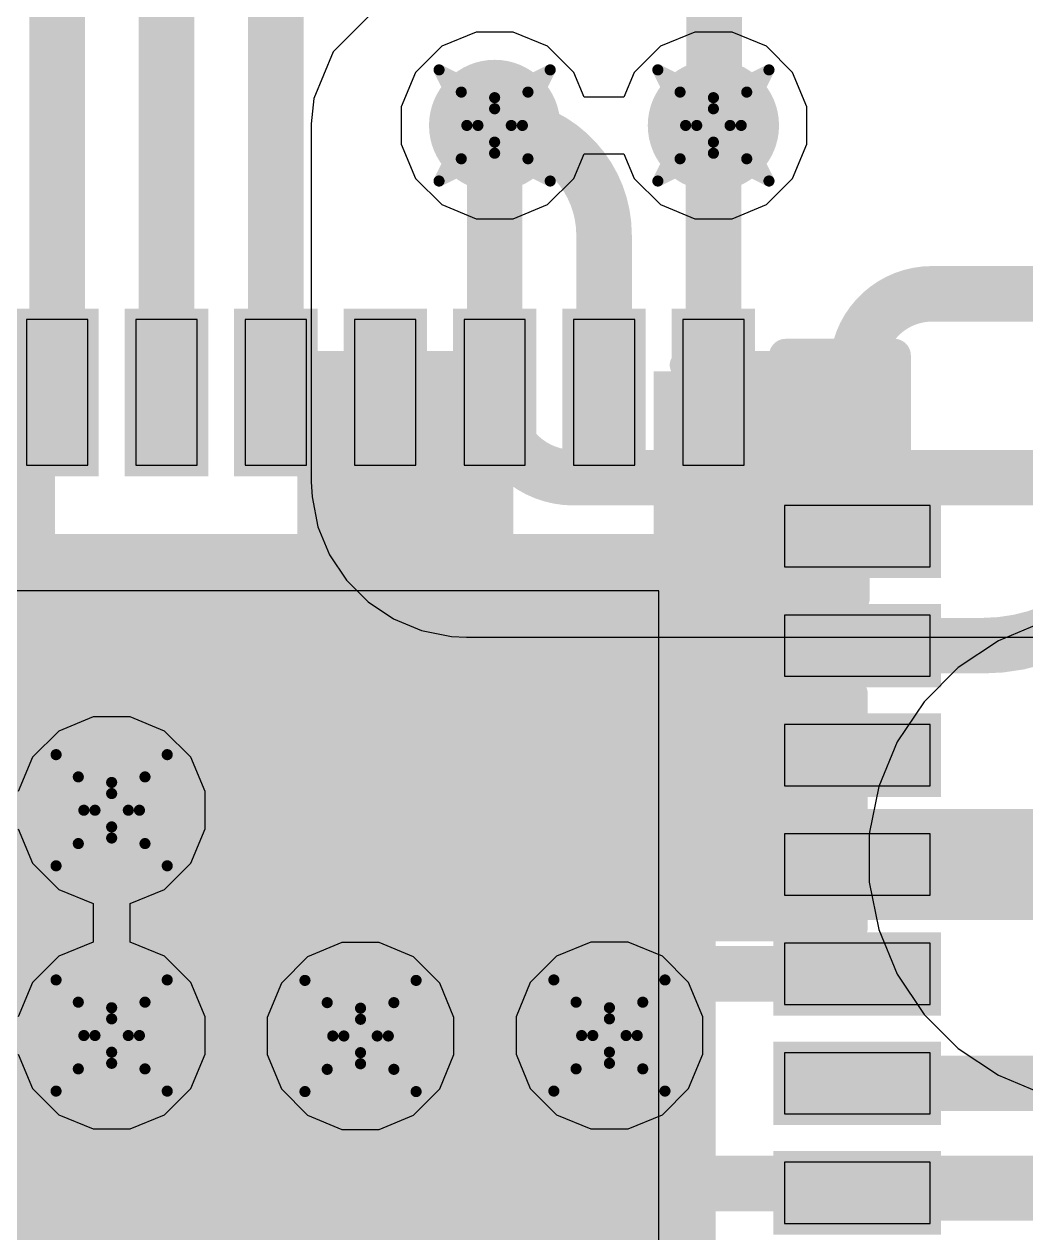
# Model space of a CAD drawing. Header units: inches. Extents: x -2 to 5376, y -4 to 5426.
# Drawn here: x 77.75 to 82.33, y 32.43 to 37.95 of the extents above; entities that cross this region are included whole.
import ezdxf

# ---------------------------------------------------------------- set-up
doc = ezdxf.new("R2010")
doc.units = ezdxf.units.IN
for name, color, linetype in [('Bottom Layer', 5, 'Continuous'), ('Bottom Overlay', 54, 'Continuous'), ('Bottom Paste', 16, 'Continuous'), ('Bottom Solder', 6, 'Continuous'), ('Drill Drawing', 1, 'Continuous'), ('Layer 1', 16, 'Continuous'), ('Layer 2', 76, 'Continuous'), ('Top Layer', 1, 'Continuous'), ('Top Overlay', 2, 'Continuous'), ('Top Paste', 8, 'Continuous'), ('Top Solder', 216, 'Continuous'), ('Via Holes', 16, 'Continuous')]:
    doc.layers.add(name, color=color, linetype=linetype)

# ---------------------------------------------------------------- blocks, each defined once
blk = doc.blocks.new('40_LFCSP_WQ__6_6__146')
at = {"layer": 'Top Layer'}
for points in [[(-0.6101, 3.24), (-0.6101, 2.575), (-0.8901, 2.575), (-0.8901, 3.24)], [(-0.1099, 3.24), (-0.1099, 2.575), (-0.3899, 2.575), (-0.3899, 3.24)], [(0.3899, 3.24), (0.3899, 2.575), (0.1099, 2.575), (0.1099, 3.24)], [(0.8901, 3.24), (0.8901, 2.575), (0.6101, 2.575), (0.6101, 3.24)], [(1.3899, 3.24), (1.3899, 2.575), (1.1099, 2.575), (1.1099, 3.24)], [(1.8901, 3.24), (1.8901, 2.575), (1.6101, 2.575), (1.6101, 3.24)], [(2.3899, 3.24), (2.3899, 2.575), (2.1099, 2.575), (2.1099, 3.24)], [(3.24, 2.3899), (3.24, 2.1099), (2.575, 2.1099), (2.575, 2.3899)], [(2.21, 2.21), (2.21, -2.21), (-2.21, -2.21), (-2.21, 2.21)], [(3.24, 1.8901), (3.24, 1.6101), (2.575, 1.6101), (2.575, 1.8901)], [(3.24, 1.3899), (3.24, 1.1099), (2.575, 1.1099), (2.575, 1.3899)], [(3.24, 0.8901), (3.24, 0.6101), (2.575, 0.6101), (2.575, 0.8901)], [(3.24, 0.3899), (3.24, 0.1099), (2.575, 0.1099), (2.575, 0.3899)], [(3.24, -0.1099), (3.24, -0.3899), (2.575, -0.3899), (2.575, -0.1099)], [(3.24, -0.6101), (3.24, -0.8901), (2.575, -0.8901), (2.575, -0.6101)]]:
    blk.add_hatch(color=1, dxfattribs=at).paths.add_polyline_path(points)
at = {"layer": 'Top Solder'}
for points in [[(-0.5593, 3.2908), (-0.5593, 2.5242), (-0.9409, 2.5242), (-0.9409, 3.2908)], [(-0.0591, 3.2908), (-0.0591, 2.5242), (-0.4407, 2.5242), (-0.4407, 3.2908)], [(0.4407, 3.2908), (0.4407, 2.5242), (0.0591, 2.5242), (0.0591, 3.2908)], [(0.9409, 3.2908), (0.9409, 2.5242), (0.5593, 2.5242), (0.5593, 3.2908)], [(1.4407, 3.2908), (1.4407, 2.5242), (1.0591, 2.5242), (1.0591, 3.2908)], [(1.9409, 3.2908), (1.9409, 2.5242), (1.5593, 2.5242), (1.5593, 3.2908)], [(2.4407, 3.2908), (2.4407, 2.5242), (2.0591, 2.5242), (2.0591, 3.2908)], [(3.2908, 2.4407), (3.2908, 2.0591), (2.5242, 2.0591), (2.5242, 2.4407)], [(2.2608, 2.2608), (2.2608, -2.2608), (-2.2608, -2.2608), (-2.2608, 2.2608)], [(3.2908, 1.9409), (3.2908, 1.5593), (2.5242, 1.5593), (2.5242, 1.9409)], [(3.2908, 1.4407), (3.2908, 1.0591), (2.5242, 1.0591), (2.5242, 1.4407)], [(3.2908, 0.9409), (3.2908, 0.5593), (2.5242, 0.5593), (2.5242, 0.9409)], [(3.2908, 0.4407), (3.2908, 0.0591), (2.5242, 0.0591), (2.5242, 0.4407)], [(3.2908, -0.0591), (3.2908, -0.4407), (2.5242, -0.4407), (2.5242, -0.0591)], [(3.2908, -0.5593), (3.2908, -0.9409), (2.5242, -0.9409), (2.5242, -0.5593)]]:
    blk.add_hatch(color=216, dxfattribs=at).paths.add_polyline_path(points)
at = {"layer": 'Top Overlay', "const_width": 0.1524}
for points in [[(2.5805, 3.0762), (3.0762, 3.0762)], [(3.0762, 2.5805), (3.0762, 3.0762)]]:
    blk.add_lwpolyline(points, dxfattribs=at)
at = {"layer": 'Top Overlay', "const_width": 0.0762}
for points in [[(2.5424, 3.0762, 1), (2.6186, 3.0762, 1)], [(3.0381, 3.0762, 1), (3.1143, 3.0762, 1)], [(3.0381, 3.0762, 1), (3.1143, 3.0762, 1)], [(3.0381, 2.5805, 1), (3.1143, 2.5805, 1)]]:
    blk.add_lwpolyline(points, format="xyb", close=True, dxfattribs=at)
at = {"layer": 'Top Paste'}
for p, q in [((-0.61, 3.24), (-0.89, 3.24)), ((-0.89, 3.24), (-0.89, 2.575)), ((-0.61, 2.575), (-0.61, 3.24)), ((-0.11, 3.24), (-0.39, 3.24)), ((-0.39, 3.24), (-0.39, 2.575)), ((-0.11, 2.575), (-0.11, 3.24)), ((0.39, 3.24), (0.11, 3.24)), ((0.11, 3.24), (0.11, 2.575)), ((0.39, 3.24), (0.39, 3.24)), ((0.39, 2.575), (0.39, 3.24)), ((0.89, 3.24), (0.61, 3.24)), ((0.61, 3.24), (0.61, 2.575)), ((0.89, 3.24), (0.89, 3.24)), ((0.89, 2.575), (0.89, 3.24)), ((1.39, 3.24), (1.11, 3.24)), ((1.11, 3.24), (1.11, 2.575)), ((1.39, 3.24), (1.39, 3.24)), ((1.39, 2.575), (1.39, 3.24)), ((1.89, 3.24), (1.61, 3.24)), ((1.61, 3.24), (1.61, 2.575)), ((1.89, 3.24), (1.89, 3.24)), ((1.89, 2.575), (1.89, 3.24)), ((2.39, 3.24), (2.11, 3.24)), ((2.11, 3.24), (2.11, 2.575)), ((2.39, 2.575), (2.39, 3.24)), ((-0.89, 2.575), (-0.89, 2.575)), ((-0.89, 2.575), (-0.61, 2.575)), ((-0.39, 2.575), (-0.39, 2.575)), ((-0.39, 2.575), (-0.11, 2.575)), ((0.11, 2.575), (0.39, 2.575)), ((0.61, 2.575), (0.89, 2.575)), ((1.11, 2.575), (1.39, 2.575)), ((1.61, 2.575), (1.89, 2.575)), ((2.11, 2.575), (2.11, 2.575)), ((2.11, 2.575), (2.39, 2.575)), ((3.24, 2.39), (2.575, 2.39)), ((2.575, 2.39), (2.575, 2.11)), ((3.24, 2.11), (3.24, 2.39)), ((2.575, 2.11), (2.575, 2.11)), ((2.575, 2.11), (3.24, 2.11)), ((2, 2), (-2, 2)), ((2, -2), (2, 2)), ((3.24, 1.89), (2.575, 1.89)), ((2.575, 1.89), (2.575, 1.61)), ((3.24, 1.61), (3.24, 1.89)), ((2.575, 1.61), (2.575, 1.61)), ((2.575, 1.61), (3.24, 1.61)), ((3.24, 1.39), (2.575, 1.39)), ((2.575, 1.39), (2.575, 1.11)), ((3.24, 1.11), (3.24, 1.39)), ((2.575, 1.11), (2.575, 1.11)), ((2.575, 1.11), (3.24, 1.11)), ((3.24, 0.89), (2.575, 0.89)), ((2.575, 0.89), (2.575, 0.61)), ((3.24, 0.61), (3.24, 0.89)), ((2.575, 0.61), (2.575, 0.61)), ((2.575, 0.61), (3.24, 0.61)), ((3.24, 0.39), (2.575, 0.39)), ((2.575, 0.39), (2.575, 0.11)), ((3.24, 0.11), (3.24, 0.39)), ((2.575, 0.11), (2.575, 0.11)), ((2.575, 0.11), (3.24, 0.11)), ((3.24, -0.11), (2.575, -0.11)), ((2.575, -0.11), (2.575, -0.39)), ((3.24, -0.39), (3.24, -0.11)), ((2.575, -0.39), (2.575, -0.39)), ((2.575, -0.39), (3.24, -0.39)), ((3.24, -0.61), (2.575, -0.61)), ((2.575, -0.61), (2.575, -0.89)), ((3.24, -0.89), (3.24, -0.61)), ((2.575, -0.89), (2.575, -0.89)), ((2.575, -0.89), (3.24, -0.89))]:
    blk.add_line(p, q, dxfattribs=at)
blk = doc.blocks.new('C___0603_B_322')
at = {"layer": 'Bottom Layer'}
for points in [[(-1.143, -0.4445), (-1.143, 0.4445), (-0.381, 0.4445), (-0.381, -0.4445)], [(0.381, -0.4445), (0.381, 0.4445), (1.143, 0.4445), (1.143, -0.4445)]]:
    blk.add_hatch(color=5, dxfattribs=at).paths.add_polyline_path(points)
at = {"layer": 'Bottom Paste'}
for points in [[(-1.143, -0.4445), (-1.143, 0.4445), (-0.381, 0.4445), (-0.381, -0.4445)], [(0.381, -0.4445), (0.381, 0.4445), (1.143, 0.4445), (1.143, -0.4445)]]:
    blk.add_hatch(color=16, dxfattribs=at).paths.add_polyline_path(points)
at = {"layer": 'Bottom Solder'}
for points in [[(-1.203, -0.5045), (-1.203, 0.5045), (-0.321, 0.5045), (-0.321, -0.5045)], [(0.321, -0.5045), (0.321, 0.5045), (1.203, 0.5045), (1.203, -0.5045)]]:
    blk.add_hatch(color=6, dxfattribs=at).paths.add_polyline_path(points)
at = {"layer": 'Bottom Overlay', "const_width": 0.127}
for points in [[(-1.2446, 0.5334), (-0.4572, 0.5334)], [(-1.2446, -0.5334), (-1.2446, 0.5334)], [(0.4572, 0.5334), (1.2446, 0.5334)], [(1.2446, -0.5334), (1.2446, 0.5334)], [(-1.2446, -0.5334), (-0.4572, -0.5334)], [(0.4572, -0.5334), (1.2446, -0.5334)]]:
    blk.add_lwpolyline(points, dxfattribs=at)
at = {"layer": 'Bottom Overlay', "const_width": 0.0635}
for points in [[(-1.2764, 0.5334, 1), (-1.2128, 0.5334, 1)], [(-1.2764, 0.5334, 1), (-1.2128, 0.5334, 1)], [(-0.4889, 0.5334, 1), (-0.4254, 0.5334, 1)], [(0.4255, 0.5334, 1), (0.489, 0.5334, 1)], [(1.2128, 0.5334, 1), (1.2764, 0.5334, 1)], [(1.2128, 0.5334, 1), (1.2764, 0.5334, 1)], [(-1.2764, -0.5334, 1), (-1.2128, -0.5334, 1)], [(-1.2764, -0.5334, 1), (-1.2128, -0.5334, 1)], [(-0.4889, -0.5334, 1), (-0.4254, -0.5334, 1)], [(0.4255, -0.5334, 1), (0.489, -0.5334, 1)], [(1.2128, -0.5334, 1), (1.2764, -0.5334, 1)], [(1.2128, -0.5334, 1), (1.2764, -0.5334, 1)]]:
    blk.add_lwpolyline(points, format="xyb", close=True, dxfattribs=at)
blk = doc.blocks.new('C___0603_B_323')
at = {"layer": 'Bottom Layer'}
for points in [[(-1.143, -0.4445), (-1.143, 0.4445), (-0.381, 0.4445), (-0.381, -0.4445)], [(0.381, -0.4445), (0.381, 0.4445), (1.143, 0.4445), (1.143, -0.4445)]]:
    blk.add_hatch(color=5, dxfattribs=at).paths.add_polyline_path(points)
at = {"layer": 'Bottom Paste'}
for points in [[(-1.143, -0.4445), (-1.143, 0.4445), (-0.381, 0.4445), (-0.381, -0.4445)], [(0.381, -0.4445), (0.381, 0.4445), (1.143, 0.4445), (1.143, -0.4445)]]:
    blk.add_hatch(color=16, dxfattribs=at).paths.add_polyline_path(points)
at = {"layer": 'Bottom Solder'}
for points in [[(-1.203, -0.5045), (-1.203, 0.5045), (-0.321, 0.5045), (-0.321, -0.5045)], [(0.321, -0.5045), (0.321, 0.5045), (1.203, 0.5045), (1.203, -0.5045)]]:
    blk.add_hatch(color=6, dxfattribs=at).paths.add_polyline_path(points)
at = {"layer": 'Bottom Overlay', "const_width": 0.127}
for points in [[(-1.2446, 0.5334), (-0.4572, 0.5334)], [(-1.2446, -0.5334), (-1.2446, 0.5334)], [(0.4572, 0.5334), (1.2446, 0.5334)], [(1.2446, -0.5334), (1.2446, 0.5334)], [(-1.2446, -0.5334), (-0.4572, -0.5334)], [(0.4572, -0.5334), (1.2446, -0.5334)]]:
    blk.add_lwpolyline(points, dxfattribs=at)
at = {"layer": 'Bottom Overlay', "const_width": 0.0635}
for points in [[(-1.2764, 0.5334, 1), (-1.2128, 0.5334, 1)], [(-1.2764, 0.5334, 1), (-1.2128, 0.5334, 1)], [(-0.4889, 0.5334, 1), (-0.4254, 0.5334, 1)], [(0.4255, 0.5334, 1), (0.489, 0.5334, 1)], [(1.2128, 0.5334, 1), (1.2764, 0.5334, 1)], [(1.2128, 0.5334, 1), (1.2764, 0.5334, 1)], [(-1.2764, -0.5334, 1), (-1.2128, -0.5334, 1)], [(-1.2764, -0.5334, 1), (-1.2128, -0.5334, 1)], [(-0.4889, -0.5334, 1), (-0.4254, -0.5334, 1)], [(0.4254, -0.5334, 1), (0.4889, -0.5334, 1)], [(1.2128, -0.5334, 1), (1.2764, -0.5334, 1)], [(1.2128, -0.5334, 1), (1.2764, -0.5334, 1)]]:
    blk.add_lwpolyline(points, format="xyb", close=True, dxfattribs=at)
blk = doc.blocks.new('C___0603_B_328')
at = {"layer": 'Bottom Layer'}
for points in [[(-1.143, -0.4445), (-1.143, 0.4445), (-0.381, 0.4445), (-0.381, -0.4445)], [(0.381, -0.4445), (0.381, 0.4445), (1.143, 0.4445), (1.143, -0.4445)]]:
    blk.add_hatch(color=5, dxfattribs=at).paths.add_polyline_path(points)
at = {"layer": 'Bottom Paste'}
for points in [[(-1.143, -0.4445), (-1.143, 0.4445), (-0.381, 0.4445), (-0.381, -0.4445)], [(0.381, -0.4445), (0.381, 0.4445), (1.143, 0.4445), (1.143, -0.4445)]]:
    blk.add_hatch(color=16, dxfattribs=at).paths.add_polyline_path(points)
at = {"layer": 'Bottom Solder'}
for points in [[(-1.203, -0.5045), (-1.203, 0.5045), (-0.321, 0.5045), (-0.321, -0.5045)], [(0.321, -0.5045), (0.321, 0.5045), (1.203, 0.5045), (1.203, -0.5045)]]:
    blk.add_hatch(color=6, dxfattribs=at).paths.add_polyline_path(points)
at = {"layer": 'Bottom Overlay', "const_width": 0.127}
for points in [[(-0.4572, 0.5334), (-1.2446, 0.5334)], [(-1.2446, 0.5334), (-1.2446, -0.5334)], [(1.2446, 0.5334), (0.4572, 0.5334)], [(1.2446, 0.5334), (1.2446, -0.5334)], [(-0.4572, -0.5334), (-1.2446, -0.5334)], [(1.2446, -0.5334), (0.4572, -0.5334)]]:
    blk.add_lwpolyline(points, dxfattribs=at)
at = {"layer": 'Bottom Overlay', "const_width": 0.0635}
for points in [[(-1.2764, 0.5334, 1), (-1.2128, 0.5334, 1)], [(-1.2764, 0.5334, 1), (-1.2128, 0.5334, 1)], [(-0.4889, 0.5334, 1), (-0.4254, 0.5334, 1)], [(0.4254, 0.5334, 1), (0.4889, 0.5334, 1)], [(1.2128, 0.5334, 1), (1.2764, 0.5334, 1)], [(1.2128, 0.5334, 1), (1.2764, 0.5334, 1)], [(-1.2764, -0.5334, 1), (-1.2128, -0.5334, 1)], [(-1.2764, -0.5334, 1), (-1.2128, -0.5334, 1)], [(-0.4889, -0.5334, 1), (-0.4254, -0.5334, 1)], [(0.4254, -0.5334, 1), (0.4889, -0.5334, 1)], [(1.2128, -0.5334, 1), (1.2764, -0.5334, 1)], [(1.2128, -0.5334, 1), (1.2764, -0.5334, 1)]]:
    blk.add_lwpolyline(points, format="xyb", close=True, dxfattribs=at)
blk = doc.blocks.new('C___0603_B_329')
at = {"layer": 'Bottom Layer'}
for points in [[(-1.143, -0.4445), (-1.143, 0.4445), (-0.381, 0.4445), (-0.381, -0.4445)], [(0.381, -0.4445), (0.381, 0.4445), (1.143, 0.4445), (1.143, -0.4445)]]:
    blk.add_hatch(color=5, dxfattribs=at).paths.add_polyline_path(points)
at = {"layer": 'Bottom Paste'}
for points in [[(-1.143, -0.4445), (-1.143, 0.4445), (-0.381, 0.4445), (-0.381, -0.4445)], [(0.381, -0.4445), (0.381, 0.4445), (1.143, 0.4445), (1.143, -0.4445)]]:
    blk.add_hatch(color=16, dxfattribs=at).paths.add_polyline_path(points)
at = {"layer": 'Bottom Solder'}
for points in [[(-1.203, -0.5045), (-1.203, 0.5045), (-0.321, 0.5045), (-0.321, -0.5045)], [(0.321, -0.5045), (0.321, 0.5045), (1.203, 0.5045), (1.203, -0.5045)]]:
    blk.add_hatch(color=6, dxfattribs=at).paths.add_polyline_path(points)
at = {"layer": 'Bottom Overlay', "const_width": 0.127}
for points in [[(-0.4572, 0.5334), (-1.2446, 0.5334)], [(-1.2446, 0.5334), (-1.2446, -0.5334)], [(1.2446, 0.5334), (0.4572, 0.5334)], [(1.2446, 0.5334), (1.2446, -0.5334)], [(-0.4572, -0.5334), (-1.2446, -0.5334)], [(1.2446, -0.5334), (0.4572, -0.5334)]]:
    blk.add_lwpolyline(points, dxfattribs=at)
at = {"layer": 'Bottom Overlay', "const_width": 0.0635}
for points in [[(-1.2764, 0.5334, 1), (-1.2128, 0.5334, 1)], [(-1.2764, 0.5334, 1), (-1.2128, 0.5334, 1)], [(-0.4889, 0.5334, 1), (-0.4254, 0.5334, 1)], [(0.4254, 0.5334, 1), (0.4889, 0.5334, 1)], [(1.2128, 0.5334, 1), (1.2764, 0.5334, 1)], [(1.2128, 0.5334, 1), (1.2764, 0.5334, 1)], [(-1.2764, -0.5334, 1), (-1.2128, -0.5334, 1)], [(-1.2764, -0.5334, 1), (-1.2128, -0.5334, 1)], [(-0.4889, -0.5334, 1), (-0.4254, -0.5334, 1)], [(0.4254, -0.5334, 1), (0.4889, -0.5334, 1)], [(1.2128, -0.5334, 1), (1.2764, -0.5334, 1)], [(1.2128, -0.5334, 1), (1.2764, -0.5334, 1)]]:
    blk.add_lwpolyline(points, format="xyb", close=True, dxfattribs=at)

msp = doc.modelspace()

# ---------------------------------------------------------------- hatches: boundary and pattern name
at = {"layer": 'Bottom Layer'}
h = msp.add_hatch(color=5, dxfattribs=at)
edge = h.paths.add_edge_path()
edge.add_arc((79.9009, 37.4905), 0.3, 0, 360)
h = msp.add_hatch(color=5, dxfattribs=at)
edge = h.paths.add_edge_path()
edge.add_arc((80.9009, 37.4905), 0.3, 0, 360)
h = msp.add_hatch(color=5, dxfattribs=at)
edge = h.paths.add_edge_path()
edge.add_arc((78.1504, 34.3611), 0.3, 0, 360)
h = msp.add_hatch(color=5, dxfattribs=at)
edge = h.paths.add_edge_path()
edge.add_arc((78.1504, 33.3315), 0.3, 0, 360)
h = msp.add_hatch(color=5, dxfattribs=at)
edge = h.paths.add_edge_path()
edge.add_arc((79.288, 33.3294), 0.3, 0, 360)
h = msp.add_hatch(color=5, dxfattribs=at)
edge = h.paths.add_edge_path()
edge.add_arc((80.4256, 33.3315), 0.3, 0, 360)
at = {"layer": 'Layer 1'}
h = msp.add_hatch(color=16, dxfattribs=at)
edge = h.paths.add_edge_path()
edge.add_arc((79.9009, 37.4905), 0.3, 0, 360)
h = msp.add_hatch(color=16, dxfattribs=at)
edge = h.paths.add_edge_path()
edge.add_arc((80.9009, 37.4905), 0.3, 0, 360)
h = msp.add_hatch(color=16, dxfattribs=at)
edge = h.paths.add_edge_path()
edge.add_arc((78.1504, 34.3611), 0.3, 0, 360)
h = msp.add_hatch(color=16, dxfattribs=at)
edge = h.paths.add_edge_path()
edge.add_arc((78.1504, 33.3315), 0.3, 0, 360)
h = msp.add_hatch(color=16, dxfattribs=at)
edge = h.paths.add_edge_path()
edge.add_arc((79.288, 33.3294), 0.3, 0, 360)
h = msp.add_hatch(color=16, dxfattribs=at)
edge = h.paths.add_edge_path()
edge.add_arc((80.4256, 33.3315), 0.3, 0, 360)
at = {"layer": 'Layer 2'}
h = msp.add_hatch(color=76, dxfattribs=at)
edge = h.paths.add_edge_path()
edge.add_arc((79.9009, 37.4905), 0.3, 0, 360)
h = msp.add_hatch(color=76, dxfattribs=at)
edge = h.paths.add_edge_path()
edge.add_arc((80.9009, 37.4905), 0.3, 0, 360)
h = msp.add_hatch(color=76, dxfattribs=at)
edge = h.paths.add_edge_path()
edge.add_arc((78.1504, 34.3611), 0.3, 0, 360)
h = msp.add_hatch(color=76, dxfattribs=at)
edge = h.paths.add_edge_path()
edge.add_arc((78.1504, 33.3315), 0.3, 0, 360)
h = msp.add_hatch(color=76, dxfattribs=at)
edge = h.paths.add_edge_path()
edge.add_arc((79.288, 33.3294), 0.3, 0, 360)
h = msp.add_hatch(color=76, dxfattribs=at)
edge = h.paths.add_edge_path()
edge.add_arc((80.4256, 33.3315), 0.3, 0, 360)
at = {"layer": 'Top Layer'}
h = msp.add_hatch(color=1, dxfattribs=at)
edge = h.paths.add_edge_path()
edge.add_arc((79.9009, 37.4905), 0.3, 0, 360)
h = msp.add_hatch(color=1, dxfattribs=at)
edge = h.paths.add_edge_path()
edge.add_arc((80.9009, 37.4905), 0.3, 0, 360)
h = msp.add_hatch(color=1, dxfattribs=at)
edge = h.paths.add_edge_path()
edge.add_arc((78.1504, 34.3611), 0.3, 0, 360)
h = msp.add_hatch(color=1, dxfattribs=at)
edge = h.paths.add_edge_path()
edge.add_arc((78.1504, 33.3315), 0.3, 0, 360)
h = msp.add_hatch(color=1, dxfattribs=at)
edge = h.paths.add_edge_path()
edge.add_arc((79.288, 33.3294), 0.3, 0, 360)
h = msp.add_hatch(color=1, dxfattribs=at)
edge = h.paths.add_edge_path()
edge.add_arc((80.4256, 33.3315), 0.3, 0, 360)
at = {"layer": 'Via Holes'}
h = msp.add_hatch(color=7, dxfattribs=at)
edge = h.paths.add_edge_path()
edge.add_arc((79.9009, 37.4905), 0.15, 0, 360)
h = msp.add_hatch(color=7, dxfattribs=at)
edge = h.paths.add_edge_path()
edge.add_arc((80.9009, 37.4905), 0.15, 0, 360)
h = msp.add_hatch(color=7, dxfattribs=at)
edge = h.paths.add_edge_path()
edge.add_arc((78.1504, 34.3611), 0.15, 0, 360)
h = msp.add_hatch(color=7, dxfattribs=at)
edge = h.paths.add_edge_path()
edge.add_arc((78.1504, 33.3315), 0.15, 0, 360)
h = msp.add_hatch(color=7, dxfattribs=at)
edge = h.paths.add_edge_path()
edge.add_arc((79.288, 33.3294), 0.15, 0, 360)
h = msp.add_hatch(color=7, dxfattribs=at)
edge = h.paths.add_edge_path()
edge.add_arc((80.4256, 33.3315), 0.15, 0, 360)

# ---------------------------------------------------------------- linework, layer by layer
at = {"layer": 'Bottom Layer'}
for points, const_width in [([(79.5366, 34.3611), (79.5366, 35.8623)], 0.762), ([(79.5366, 35.8623), (79.5454, 35.8623)], 0.762), ([(81.0694, 34.3676), (81.0694, 35.8623)], 0.508), ([(77.3461, 34.359), (78.439, 34.359)], 0.762), ([(78.439, 34.3611), (79.5366, 34.3611)], 0.762), ([(78.439, 34.359), (78.439, 34.3611)], 0.762), ([(79.5366, 34.3589), (79.5366, 34.3611)], 0.762), ([(81.0606, 34.3589), (81.0694, 34.3676)], 0.508), ([(81.3064, 34.113), (82.7342, 34.113)], 0.508), ([(74.3319, 32.6554), (98.52, 32.6554)], 0.254)]:
    msp.add_lwpolyline(points, dxfattribs=dict(at, const_width=const_width))
for points, const_width in [([(79.3461, 35.8623, 1), (79.7271, 35.8623, 1)], 0.381), ([(79.3461, 35.8623, 1), (79.7271, 35.8623, 1)], 0.381), ([(79.3549, 35.8623, 1), (79.7359, 35.8623, 1)], 0.381), ([(80.9424, 35.8623, 1), (81.1964, 35.8623, 1)], 0.254), ([(78.2485, 34.3611, 1), (78.6295, 34.3611, 1)], 0.381), ([(78.2485, 34.3611, 1), (78.6295, 34.3611, 1)], 0.381), ([(78.2485, 34.359, 1), (78.6295, 34.359, 1)], 0.381), ([(78.2485, 34.359, 1), (78.6295, 34.359, 1)], 0.381), ([(79.3461, 34.3611, 1), (79.7271, 34.3611, 1)], 0.381), ([(79.3461, 34.3611, 1), (79.7271, 34.3611, 1)], 0.381), ([(79.3461, 34.3611, 1), (79.7271, 34.3611, 1)], 0.381), ([(79.3461, 34.3589, 1), (79.7271, 34.3589, 1)], 0.381), ([(80.9336, 34.3589, 1), (81.1876, 34.3589, 1)], 0.254), ([(80.9336, 34.3589, 1), (81.1876, 34.3589, 1)], 0.254), ([(80.9424, 34.3676, 1), (81.1964, 34.3676, 1)], 0.254), ([(80.9424, 34.3676, 1), (81.1964, 34.3676, 1)], 0.254), ([(81.1794, 34.113, 1), (81.4334, 34.113, 1)], 0.254), ([(81.1794, 34.113, 1), (81.4334, 34.113, 1)], 0.254)]:
    msp.add_lwpolyline(points, format="xyb", close=True, dxfattribs=dict(at, const_width=const_width))
at = {"layer": 'Bottom Layer', "const_width": 0.508}
msp.add_lwpolyline([(81.3064, 34.113, -0.414214), (81.0606, 34.3589)], format="xyb", dxfattribs=at)
at = {"layer": 'Drill Drawing', "const_width": 0.0508}
for points in [[(79.6469, 37.7445), (79.9009, 37.6175)], [(79.6469, 37.7445), (79.7739, 37.4905)], [(79.9009, 37.6175), (80.1549, 37.7445)], [(80.0279, 37.4905), (80.1549, 37.7445)], [(80.6469, 37.7445), (80.9009, 37.6175)], [(80.6469, 37.7445), (80.7739, 37.4905)], [(80.9009, 37.6175), (81.1549, 37.7445)], [(81.0279, 37.4905), (81.1549, 37.7445)], [(79.7485, 37.6429), (79.9009, 37.5667)], [(79.7485, 37.6429), (79.8247, 37.4905)], [(79.9009, 37.5667), (80.0533, 37.6429)], [(79.9771, 37.4905), (80.0533, 37.6429)], [(80.7485, 37.6429), (80.9009, 37.5667)], [(80.7485, 37.6429), (80.8247, 37.4905)], [(80.9009, 37.5667), (81.0533, 37.6429)], [(80.9771, 37.4905), (81.0533, 37.6429)], [(79.6469, 37.2365), (79.7739, 37.4905)], [(79.7485, 37.3381), (79.8247, 37.4905)], [(79.9771, 37.4905), (80.0533, 37.3381)], [(80.0279, 37.4905), (80.1549, 37.2365)], [(80.6469, 37.2365), (80.7739, 37.4905)], [(80.7485, 37.3381), (80.8247, 37.4905)], [(80.9771, 37.4905), (81.0533, 37.3381)], [(81.0279, 37.4905), (81.1549, 37.2365)], [(79.7485, 37.3381), (79.9009, 37.4143)], [(79.9009, 37.4143), (80.0533, 37.3381)], [(80.7485, 37.3381), (80.9009, 37.4143)], [(80.9009, 37.4143), (81.0533, 37.3381)], [(79.6469, 37.2365), (79.9009, 37.3635)], [(79.9009, 37.3635), (80.1549, 37.2365)], [(80.6469, 37.2365), (80.9009, 37.3635)], [(80.9009, 37.3635), (81.1549, 37.2365)], [(77.8964, 34.6151), (78.1504, 34.4881)], [(77.8964, 34.6151), (78.0234, 34.3611)], [(78.1504, 34.4881), (78.4044, 34.6151)], [(78.2774, 34.3611), (78.4044, 34.6151)], [(77.998, 34.5135), (78.1504, 34.4373)], [(77.998, 34.5135), (78.0742, 34.3611)], [(78.1504, 34.4373), (78.3028, 34.5135)], [(78.2266, 34.3611), (78.3028, 34.5135)], [(77.8964, 34.1071), (78.0234, 34.3611)], [(77.998, 34.2087), (78.0742, 34.3611)], [(78.2266, 34.3611), (78.3028, 34.2087)], [(78.2774, 34.3611), (78.4044, 34.1071)], [(77.998, 34.2087), (78.1504, 34.2849)], [(78.1504, 34.2849), (78.3028, 34.2087)], [(77.8964, 34.1071), (78.1504, 34.2341)], [(78.1504, 34.2341), (78.4044, 34.1071)], [(77.8964, 33.5855), (78.1504, 33.4585)], [(77.8964, 33.5855), (78.0234, 33.3315)], [(78.1504, 33.4585), (78.4044, 33.5855)], [(78.2774, 33.3315), (78.4044, 33.5855)], [(79.034, 33.5834), (79.288, 33.4564)], [(79.034, 33.5834), (79.161, 33.3294)], [(79.288, 33.4564), (79.542, 33.5834)], [(79.415, 33.3294), (79.542, 33.5834)], [(80.1716, 33.5855), (80.4256, 33.4585)], [(80.1716, 33.5855), (80.2986, 33.3315)], [(80.4256, 33.4585), (80.6796, 33.5855)], [(80.5526, 33.3315), (80.6796, 33.5855)], [(77.998, 33.4839), (78.1504, 33.4077)], [(77.998, 33.4839), (78.0742, 33.3315)], [(78.1504, 33.4077), (78.3028, 33.4839)], [(78.2266, 33.3315), (78.3028, 33.4839)], [(79.1356, 33.4818), (79.288, 33.4056)], [(79.1356, 33.4818), (79.2118, 33.3294)], [(79.288, 33.4056), (79.4404, 33.4818)], [(79.3642, 33.3294), (79.4404, 33.4818)], [(80.2732, 33.4839), (80.4256, 33.4077)], [(80.2732, 33.4839), (80.3494, 33.3315)], [(80.4256, 33.4077), (80.578, 33.4839)], [(80.5018, 33.3315), (80.578, 33.4839)], [(77.8964, 33.0775), (78.0234, 33.3315)], [(77.998, 33.1791), (78.0742, 33.3315)], [(78.2266, 33.3315), (78.3028, 33.1791)], [(78.2774, 33.3315), (78.4044, 33.0775)], [(79.034, 33.0754), (79.161, 33.3294)], [(79.1356, 33.177), (79.2118, 33.3294)], [(79.3642, 33.3294), (79.4404, 33.177)], [(79.415, 33.3294), (79.542, 33.0754)], [(80.1716, 33.0775), (80.2986, 33.3315)], [(80.2732, 33.1791), (80.3494, 33.3315)], [(80.5018, 33.3315), (80.578, 33.1791)], [(80.5526, 33.3315), (80.6796, 33.0775)], [(77.998, 33.1791), (78.1504, 33.2553)], [(78.1504, 33.2553), (78.3028, 33.1791)], [(79.1356, 33.177), (79.288, 33.2532)], [(79.288, 33.2532), (79.4404, 33.177)], [(80.2732, 33.1791), (80.4256, 33.2553)], [(80.4256, 33.2553), (80.578, 33.1791)], [(77.8964, 33.0775), (78.1504, 33.2045)], [(78.1504, 33.2045), (78.4044, 33.0775)], [(79.034, 33.0754), (79.288, 33.2024)], [(79.288, 33.2024), (79.542, 33.0754)], [(80.1716, 33.0775), (80.4256, 33.2045)], [(80.4256, 33.2045), (80.6796, 33.0775)]]:
    msp.add_lwpolyline(points, dxfattribs=at)
at = {"layer": 'Drill Drawing', "const_width": 0.0254}
for points in [[(79.6342, 37.7445, 1), (79.6596, 37.7445, 1)], [(79.6342, 37.7445, 1), (79.6596, 37.7445, 1)], [(80.1422, 37.7445, 1), (80.1676, 37.7445, 1)], [(80.1422, 37.7445, 1), (80.1676, 37.7445, 1)], [(80.6342, 37.7445, 1), (80.6596, 37.7445, 1)], [(80.6342, 37.7445, 1), (80.6596, 37.7445, 1)], [(81.1422, 37.7445, 1), (81.1676, 37.7445, 1)], [(81.1422, 37.7445, 1), (81.1676, 37.7445, 1)], [(79.7358, 37.6429, 1), (79.7612, 37.6429, 1)], [(79.7358, 37.6429, 1), (79.7612, 37.6429, 1)], [(79.8882, 37.6175, 1), (79.9136, 37.6175, 1)], [(79.8882, 37.6175, 1), (79.9136, 37.6175, 1)], [(80.0406, 37.6429, 1), (80.066, 37.6429, 1)], [(80.0406, 37.6429, 1), (80.066, 37.6429, 1)], [(80.7358, 37.6429, 1), (80.7612, 37.6429, 1)], [(80.7358, 37.6429, 1), (80.7612, 37.6429, 1)], [(80.8882, 37.6175, 1), (80.9136, 37.6175, 1)], [(80.8882, 37.6175, 1), (80.9136, 37.6175, 1)], [(81.0406, 37.6429, 1), (81.066, 37.6429, 1)], [(81.0406, 37.6429, 1), (81.066, 37.6429, 1)], [(79.8882, 37.5667, 1), (79.9136, 37.5667, 1)], [(79.8882, 37.5667, 1), (79.9136, 37.5667, 1)], [(80.8882, 37.5667, 1), (80.9136, 37.5667, 1)], [(80.8882, 37.5667, 1), (80.9136, 37.5667, 1)], [(79.7612, 37.4905, 1), (79.7866, 37.4905, 1)], [(79.7612, 37.4905, 1), (79.7866, 37.4905, 1)], [(79.812, 37.4905, 1), (79.8374, 37.4905, 1)], [(79.812, 37.4905, 1), (79.8374, 37.4905, 1)], [(79.9644, 37.4905, 1), (79.9898, 37.4905, 1)], [(79.9644, 37.4905, 1), (79.9898, 37.4905, 1)], [(80.0152, 37.4905, 1), (80.0406, 37.4905, 1)], [(80.0152, 37.4905, 1), (80.0406, 37.4905, 1)], [(80.7612, 37.4905, 1), (80.7866, 37.4905, 1)], [(80.7612, 37.4905, 1), (80.7866, 37.4905, 1)], [(80.812, 37.4905, 1), (80.8374, 37.4905, 1)], [(80.812, 37.4905, 1), (80.8374, 37.4905, 1)], [(80.9644, 37.4905, 1), (80.9898, 37.4905, 1)], [(80.9644, 37.4905, 1), (80.9898, 37.4905, 1)], [(81.0152, 37.4905, 1), (81.0406, 37.4905, 1)], [(81.0152, 37.4905, 1), (81.0406, 37.4905, 1)], [(79.8882, 37.4143, 1), (79.9136, 37.4143, 1)], [(79.8882, 37.4143, 1), (79.9136, 37.4143, 1)], [(80.8882, 37.4143, 1), (80.9136, 37.4143, 1)], [(80.8882, 37.4143, 1), (80.9136, 37.4143, 1)], [(79.7358, 37.3381, 1), (79.7612, 37.3381, 1)], [(79.7358, 37.3381, 1), (79.7612, 37.3381, 1)], [(79.8882, 37.3635, 1), (79.9136, 37.3635, 1)], [(79.8882, 37.3635, 1), (79.9136, 37.3635, 1)], [(80.0406, 37.3381, 1), (80.066, 37.3381, 1)], [(80.0406, 37.3381, 1), (80.066, 37.3381, 1)], [(80.7358, 37.3381, 1), (80.7612, 37.3381, 1)], [(80.7358, 37.3381, 1), (80.7612, 37.3381, 1)], [(80.8882, 37.3635, 1), (80.9136, 37.3635, 1)], [(80.8882, 37.3635, 1), (80.9136, 37.3635, 1)], [(81.0406, 37.3381, 1), (81.066, 37.3381, 1)], [(81.0406, 37.3381, 1), (81.066, 37.3381, 1)], [(79.6342, 37.2365, 1), (79.6596, 37.2365, 1)], [(79.6342, 37.2365, 1), (79.6596, 37.2365, 1)], [(80.1422, 37.2365, 1), (80.1676, 37.2365, 1)], [(80.1422, 37.2365, 1), (80.1676, 37.2365, 1)], [(80.6342, 37.2365, 1), (80.6596, 37.2365, 1)], [(80.6342, 37.2365, 1), (80.6596, 37.2365, 1)], [(81.1422, 37.2365, 1), (81.1676, 37.2365, 1)], [(81.1422, 37.2365, 1), (81.1676, 37.2365, 1)], [(77.8837, 34.6151, 1), (77.9091, 34.6151, 1)], [(77.8837, 34.6151, 1), (77.9091, 34.6151, 1)], [(78.3917, 34.6151, 1), (78.4171, 34.6151, 1)], [(78.3917, 34.6151, 1), (78.4171, 34.6151, 1)], [(77.9853, 34.5135, 1), (78.0107, 34.5135, 1)], [(77.9853, 34.5135, 1), (78.0107, 34.5135, 1)], [(78.2901, 34.5135, 1), (78.3155, 34.5135, 1)], [(78.2901, 34.5135, 1), (78.3155, 34.5135, 1)], [(78.1377, 34.4881, 1), (78.1631, 34.4881, 1)], [(78.1377, 34.4881, 1), (78.1631, 34.4881, 1)], [(78.1377, 34.4373, 1), (78.1631, 34.4373, 1)], [(78.1377, 34.4373, 1), (78.1631, 34.4373, 1)], [(78.0107, 34.3611, 1), (78.0361, 34.3611, 1)], [(78.0107, 34.3611, 1), (78.0361, 34.3611, 1)], [(78.0615, 34.3611, 1), (78.0869, 34.3611, 1)], [(78.0615, 34.3611, 1), (78.0869, 34.3611, 1)], [(78.2139, 34.3611, 1), (78.2393, 34.3611, 1)], [(78.2139, 34.3611, 1), (78.2393, 34.3611, 1)], [(78.2647, 34.3611, 1), (78.2901, 34.3611, 1)], [(78.2647, 34.3611, 1), (78.2901, 34.3611, 1)], [(78.1377, 34.2849, 1), (78.1631, 34.2849, 1)], [(78.1377, 34.2849, 1), (78.1631, 34.2849, 1)], [(78.1377, 34.2341, 1), (78.1631, 34.2341, 1)], [(78.1377, 34.2341, 1), (78.1631, 34.2341, 1)], [(77.9853, 34.2087, 1), (78.0107, 34.2087, 1)], [(77.9853, 34.2087, 1), (78.0107, 34.2087, 1)], [(78.2901, 34.2087, 1), (78.3155, 34.2087, 1)], [(78.2901, 34.2087, 1), (78.3155, 34.2087, 1)], [(77.8837, 34.1071, 1), (77.9091, 34.1071, 1)], [(77.8837, 34.1071, 1), (77.9091, 34.1071, 1)], [(78.3917, 34.1071, 1), (78.4171, 34.1071, 1)], [(78.3917, 34.1071, 1), (78.4171, 34.1071, 1)], [(77.8837, 33.5855, 1), (77.9091, 33.5855, 1)], [(77.8837, 33.5855, 1), (77.9091, 33.5855, 1)], [(78.3917, 33.5855, 1), (78.4171, 33.5855, 1)], [(78.3917, 33.5855, 1), (78.4171, 33.5855, 1)], [(79.0213, 33.5834, 1), (79.0467, 33.5834, 1)], [(79.0213, 33.5834, 1), (79.0467, 33.5834, 1)], [(79.5293, 33.5834, 1), (79.5547, 33.5834, 1)], [(79.5293, 33.5834, 1), (79.5547, 33.5834, 1)], [(80.1589, 33.5855, 1), (80.1843, 33.5855, 1)], [(80.1589, 33.5855, 1), (80.1843, 33.5855, 1)], [(80.6669, 33.5855, 1), (80.6923, 33.5855, 1)], [(80.6669, 33.5855, 1), (80.6923, 33.5855, 1)], [(77.9853, 33.4839, 1), (78.0107, 33.4839, 1)], [(77.9853, 33.4839, 1), (78.0107, 33.4839, 1)], [(78.1377, 33.4585, 1), (78.1631, 33.4585, 1)], [(78.1377, 33.4585, 1), (78.1631, 33.4585, 1)], [(78.2901, 33.4839, 1), (78.3155, 33.4839, 1)], [(78.2901, 33.4839, 1), (78.3155, 33.4839, 1)], [(79.1229, 33.4818, 1), (79.1483, 33.4818, 1)], [(79.1229, 33.4818, 1), (79.1483, 33.4818, 1)], [(79.2753, 33.4564, 1), (79.3007, 33.4564, 1)], [(79.2753, 33.4564, 1), (79.3007, 33.4564, 1)], [(79.4277, 33.4818, 1), (79.4531, 33.4818, 1)], [(79.4277, 33.4818, 1), (79.4531, 33.4818, 1)], [(80.2605, 33.4839, 1), (80.2859, 33.4839, 1)], [(80.2605, 33.4839, 1), (80.2859, 33.4839, 1)], [(80.4129, 33.4585, 1), (80.4383, 33.4585, 1)], [(80.4129, 33.4585, 1), (80.4383, 33.4585, 1)], [(80.5653, 33.4839, 1), (80.5907, 33.4839, 1)], [(80.5653, 33.4839, 1), (80.5907, 33.4839, 1)], [(78.1377, 33.4077, 1), (78.1631, 33.4077, 1)], [(78.1377, 33.4077, 1), (78.1631, 33.4077, 1)], [(79.2753, 33.4056, 1), (79.3007, 33.4056, 1)], [(79.2753, 33.4056, 1), (79.3007, 33.4056, 1)], [(80.4129, 33.4077, 1), (80.4383, 33.4077, 1)], [(80.4129, 33.4077, 1), (80.4383, 33.4077, 1)], [(78.0107, 33.3315, 1), (78.0361, 33.3315, 1)], [(78.0107, 33.3315, 1), (78.0361, 33.3315, 1)], [(78.0615, 33.3315, 1), (78.0869, 33.3315, 1)], [(78.0615, 33.3315, 1), (78.0869, 33.3315, 1)], [(78.2139, 33.3315, 1), (78.2393, 33.3315, 1)], [(78.2139, 33.3315, 1), (78.2393, 33.3315, 1)], [(78.2647, 33.3315, 1), (78.2901, 33.3315, 1)], [(78.2647, 33.3315, 1), (78.2901, 33.3315, 1)], [(79.1483, 33.3294, 1), (79.1737, 33.3294, 1)], [(79.1483, 33.3294, 1), (79.1737, 33.3294, 1)], [(79.1991, 33.3294, 1), (79.2245, 33.3294, 1)], [(79.1991, 33.3294, 1), (79.2245, 33.3294, 1)], [(79.3515, 33.3294, 1), (79.3769, 33.3294, 1)], [(79.3515, 33.3294, 1), (79.3769, 33.3294, 1)], [(79.4023, 33.3294, 1), (79.4277, 33.3294, 1)], [(79.4023, 33.3294, 1), (79.4277, 33.3294, 1)], [(80.2859, 33.3315, 1), (80.3113, 33.3315, 1)], [(80.2859, 33.3315, 1), (80.3113, 33.3315, 1)], [(80.3367, 33.3315, 1), (80.3621, 33.3315, 1)], [(80.3367, 33.3315, 1), (80.3621, 33.3315, 1)], [(80.4891, 33.3315, 1), (80.5145, 33.3315, 1)], [(80.4891, 33.3315, 1), (80.5145, 33.3315, 1)], [(80.5399, 33.3315, 1), (80.5653, 33.3315, 1)], [(80.5399, 33.3315, 1), (80.5653, 33.3315, 1)], [(78.1377, 33.2553, 1), (78.1631, 33.2553, 1)], [(78.1377, 33.2553, 1), (78.1631, 33.2553, 1)], [(79.2753, 33.2532, 1), (79.3007, 33.2532, 1)], [(79.2753, 33.2532, 1), (79.3007, 33.2532, 1)], [(80.4129, 33.2553, 1), (80.4383, 33.2553, 1)], [(80.4129, 33.2553, 1), (80.4383, 33.2553, 1)], [(77.9853, 33.1791, 1), (78.0107, 33.1791, 1)], [(77.9853, 33.1791, 1), (78.0107, 33.1791, 1)], [(78.1377, 33.2045, 1), (78.1631, 33.2045, 1)], [(78.1377, 33.2045, 1), (78.1631, 33.2045, 1)], [(78.2901, 33.1791, 1), (78.3155, 33.1791, 1)], [(78.2901, 33.1791, 1), (78.3155, 33.1791, 1)], [(79.1229, 33.177, 1), (79.1483, 33.177, 1)], [(79.1229, 33.177, 1), (79.1483, 33.177, 1)], [(79.2753, 33.2024, 1), (79.3007, 33.2024, 1)], [(79.2753, 33.2024, 1), (79.3007, 33.2024, 1)], [(79.4277, 33.177, 1), (79.4531, 33.177, 1)], [(79.4277, 33.177, 1), (79.4531, 33.177, 1)], [(80.2605, 33.1791, 1), (80.2859, 33.1791, 1)], [(80.2605, 33.1791, 1), (80.2859, 33.1791, 1)], [(80.4129, 33.2045, 1), (80.4383, 33.2045, 1)], [(80.4129, 33.2045, 1), (80.4383, 33.2045, 1)], [(80.5653, 33.1791, 1), (80.5907, 33.1791, 1)], [(80.5653, 33.1791, 1), (80.5907, 33.1791, 1)], [(77.8837, 33.0775, 1), (77.9091, 33.0775, 1)], [(77.8837, 33.0775, 1), (77.9091, 33.0775, 1)], [(78.3917, 33.0775, 1), (78.4171, 33.0775, 1)], [(78.3917, 33.0775, 1), (78.4171, 33.0775, 1)], [(79.0213, 33.0754, 1), (79.0467, 33.0754, 1)], [(79.0213, 33.0754, 1), (79.0467, 33.0754, 1)], [(79.5293, 33.0754, 1), (79.5547, 33.0754, 1)], [(79.5293, 33.0754, 1), (79.5547, 33.0754, 1)], [(80.1589, 33.0775, 1), (80.1843, 33.0775, 1)], [(80.1589, 33.0775, 1), (80.1843, 33.0775, 1)], [(80.6669, 33.0775, 1), (80.6923, 33.0775, 1)], [(80.6669, 33.0775, 1), (80.6923, 33.0775, 1)]]:
    msp.add_lwpolyline(points, format="xyb", close=True, dxfattribs=at)
at = {"layer": 'Layer 1'}
for p, q in [((79.816, 37.9175), (79.6591, 37.8525)), ((79.9859, 37.9175), (79.816, 37.9175)), ((80.1428, 37.8525), (79.9859, 37.9175)), ((80.816, 37.9175), (80.6591, 37.8525)), ((80.9859, 37.9175), (80.816, 37.9175)), ((81.1428, 37.8525), (80.9859, 37.9175)), ((79.6591, 37.8525), (79.5389, 37.7324)), ((80.2629, 37.7324), (80.1428, 37.8525)), ((80.6591, 37.8525), (80.5389, 37.7324)), ((81.2629, 37.7324), (81.1428, 37.8525)), ((79.5389, 37.7324), (79.4739, 37.5754)), ((80.3097, 37.6195), (80.2629, 37.7324)), ((80.5389, 37.7324), (80.4922, 37.6195)), ((81.3279, 37.5754), (81.2629, 37.7324)), ((80.4922, 37.6195), (80.3097, 37.6195)), ((79.4739, 37.5754), (79.4739, 37.4055)), ((81.3279, 37.4055), (81.3279, 37.5754)), ((79.4739, 37.4055), (79.5389, 37.2486)), ((81.2629, 37.2486), (81.3279, 37.4055)), ((80.2629, 37.2486), (80.3097, 37.3614)), ((80.3097, 37.3614), (80.4922, 37.3614)), ((80.4922, 37.3614), (80.5389, 37.2486)), ((79.5389, 37.2486), (79.6591, 37.1285)), ((80.1428, 37.1285), (80.2629, 37.2486)), ((80.5389, 37.2486), (80.6591, 37.1285)), ((81.1428, 37.1285), (81.2629, 37.2486)), ((79.6591, 37.1285), (79.816, 37.0635)), ((79.9859, 37.0635), (80.1428, 37.1285)), ((80.6591, 37.1285), (80.816, 37.0635)), ((80.9859, 37.0635), (81.1428, 37.1285)), ((79.816, 37.0635), (79.9859, 37.0635)), ((80.816, 37.0635), (80.9859, 37.0635)), ((82.4073, 35.2202), (82.2033, 35.1357)), ((82.4073, 35.2202), (82.2033, 35.1357)), ((82.2033, 35.1357), (82.0198, 35.0131)), ((82.2033, 35.1357), (82.0198, 35.0131)), ((82.0198, 35.0131), (81.8637, 34.857)), ((82.0198, 35.0131), (81.8637, 34.857)), ((81.8637, 34.857), (81.7411, 34.6735)), ((81.8637, 34.857), (81.7411, 34.6735)), ((81.7411, 34.6735), (81.6566, 34.4695)), ((81.7411, 34.6735), (81.6566, 34.4695)), ((81.6566, 34.4695), (81.6135, 34.253)), ((81.6566, 34.4695), (81.6135, 34.253)), ((81.6135, 34.253), (81.6135, 34.1426)), ((81.6135, 34.253), (81.6135, 34.0323)), ((81.6135, 34.1426), (81.6135, 34.1426)), ((81.6135, 34.1426), (81.6135, 34.0323)), ((81.6135, 34.0323), (81.6566, 33.8158)), ((81.6135, 34.0323), (81.6566, 33.8158)), ((81.6566, 33.8158), (81.7411, 33.6118)), ((81.6566, 33.8158), (81.7411, 33.6118)), ((81.7411, 33.6118), (81.8637, 33.4283)), ((81.7411, 33.6118), (81.8637, 33.4283)), ((81.8637, 33.4283), (82.0198, 33.2722)), ((81.8637, 33.4283), (82.0198, 33.2722)), ((82.0198, 33.2722), (82.2033, 33.1496)), ((82.0198, 33.2722), (82.2033, 33.1496)), ((82.2033, 33.1496), (82.4073, 33.0651)), ((82.2033, 33.1496), (82.4073, 33.0651))]:
    msp.add_line(p, q, dxfattribs=at)
at = {"layer": 'Layer 2'}
for p, q in [((79.3251, 37.9891), (79.1623, 37.8262)), ((79.1623, 37.8262), (79.0741, 37.6134)), ((79.0741, 37.6134), (79.0628, 37.4982)), ((79.0628, 37.4982), (79.0628, 35.8623)), ((79.0628, 35.8623), (79.0662, 35.7927)), ((79.0662, 35.7927), (79.0933, 35.6562)), ((79.0933, 35.6562), (79.1466, 35.5276)), ((79.1466, 35.5276), (79.2239, 35.4118)), ((79.2239, 35.4118), (79.3224, 35.3134)), ((79.3224, 35.3134), (79.4381, 35.2361)), ((79.4381, 35.2361), (79.5667, 35.1828)), ((79.5667, 35.1828), (79.7032, 35.1556)), ((79.7032, 35.1556), (79.7728, 35.1522)), ((79.7728, 35.1522), (108.8414, 35.1522)), ((78.0655, 34.7881), (77.9085, 34.7231)), ((78.2353, 34.7881), (78.0655, 34.7881)), ((78.3923, 34.7231), (78.2353, 34.7881)), ((77.9085, 34.7231), (77.7884, 34.603)), ((78.5124, 34.603), (78.3923, 34.7231)), ((77.7884, 34.603), (77.7234, 34.4461)), ((78.5774, 34.4461), (78.5124, 34.603)), ((78.5774, 34.2762), (78.5774, 34.4461)), ((77.7234, 34.2762), (77.7884, 34.1193)), ((78.5124, 34.1193), (78.5774, 34.2762)), ((77.7884, 34.1193), (77.9085, 33.9991)), ((78.3923, 33.9991), (78.5124, 34.1193)), ((77.9085, 33.9991), (78.0655, 33.9341)), ((78.2353, 33.9341), (78.3923, 33.9991)), ((78.0655, 33.9341), (78.0655, 33.7585)), ((78.2353, 33.7585), (78.2353, 33.9341)), ((78.0655, 33.7585), (77.9085, 33.6935)), ((78.3923, 33.6935), (78.2353, 33.7585)), ((79.2031, 33.7564), (79.0461, 33.6914)), ((79.3729, 33.7564), (79.2031, 33.7564)), ((79.5299, 33.6914), (79.3729, 33.7564)), ((80.3407, 33.7585), (80.1837, 33.6935)), ((80.5106, 33.7585), (80.3407, 33.7585)), ((80.6675, 33.6935), (80.5106, 33.7585)), ((77.9085, 33.6935), (77.7884, 33.5734)), ((78.5124, 33.5734), (78.3923, 33.6935)), ((80.1837, 33.6935), (80.0636, 33.5734)), ((80.7876, 33.5734), (80.6675, 33.6935)), ((79.0461, 33.6914), (78.926, 33.5712)), ((79.65, 33.5712), (79.5299, 33.6914)), ((77.7884, 33.5734), (77.7234, 33.4165)), ((78.5774, 33.4165), (78.5124, 33.5734)), ((78.926, 33.5712), (78.861, 33.4143)), ((79.715, 33.4143), (79.65, 33.5712)), ((80.0636, 33.5734), (79.9986, 33.4165)), ((80.8526, 33.4165), (80.7876, 33.5734)), ((78.5774, 33.2466), (78.5774, 33.4165)), ((78.861, 33.4143), (78.861, 33.2444)), ((79.715, 33.2444), (79.715, 33.4143)), ((79.9986, 33.4165), (79.9986, 33.2466)), ((80.8526, 33.2466), (80.8526, 33.4165)), ((77.7234, 33.2466), (77.7884, 33.0897)), ((78.5124, 33.0897), (78.5774, 33.2466)), ((78.861, 33.2444), (78.926, 33.0875)), ((79.65, 33.0875), (79.715, 33.2444)), ((79.9986, 33.2466), (80.0636, 33.0897)), ((80.7876, 33.0897), (80.8526, 33.2466)), ((77.7884, 33.0897), (77.9085, 32.9695)), ((78.3923, 32.9695), (78.5124, 33.0897)), ((78.926, 33.0875), (79.0461, 32.9674)), ((79.5299, 32.9674), (79.65, 33.0875)), ((80.0636, 33.0897), (80.1837, 32.9695)), ((80.6675, 32.9695), (80.7876, 33.0897)), ((77.9085, 32.9695), (78.0655, 32.9045)), ((78.2353, 32.9045), (78.3923, 32.9695)), ((79.0461, 32.9674), (79.2031, 32.9024)), ((79.3729, 32.9024), (79.5299, 32.9674)), ((80.1837, 32.9695), (80.3407, 32.9045)), ((80.5106, 32.9045), (80.6675, 32.9695)), ((78.0655, 32.9045), (78.2353, 32.9045)), ((79.2031, 32.9024), (79.3729, 32.9024)), ((80.3407, 32.9045), (80.5106, 32.9045))]:
    msp.add_line(p, q, dxfattribs=at)
at = {"layer": 'Layer 2', "const_width": 0.254}
for points in [[(80.9039, 37.4905), (80.9039, 39.262)], [(79.9009, 36.2411), (79.9009, 37.4905)], [(80.261, 35.8809), (88.0102, 35.8809)]]:
    msp.add_lwpolyline(points, dxfattribs=at)
at = {"layer": 'Layer 2', "const_width": 0.127}
for points in [[(79.8374, 37.4905, 1), (79.9644, 37.4905, 1)], [(80.8404, 37.4905, 1), (80.9674, 37.4905, 1)], [(79.8374, 36.2411, 1), (79.9644, 36.2411, 1)], [(79.8374, 36.2411, 1), (79.9644, 36.2411, 1)], [(80.1975, 35.8809, 1), (80.3245, 35.8809, 1)], [(80.1975, 35.8809, 1), (80.3245, 35.8809, 1)]]:
    msp.add_lwpolyline(points, format="xyb", close=True, dxfattribs=at)
at = {"layer": 'Layer 2', "const_width": 0.254}
msp.add_lwpolyline([(80.261, 35.8809, -0.414214), (79.9009, 36.2411)], format="xyb", dxfattribs=at)
at = {"layer": 'Top Layer', "const_width": 0.254}
for points in [[(78.4011, 36.2705), (78.4011, 45.1271)], [(78.9009, 36.2705), (78.9009, 43.3749)], [(77.9009, 36.2705), (77.9009, 40.5297)], [(80.9009, 36.2705), (80.9009, 37.4905)], [(80.9009, 37.4905), (80.9039, 37.4905)], [(80.4011, 36.2705), (80.4011, 36.9904)], [(81.8999, 36.721), (84.151, 36.721)], [(81.5585, 35.6129), (81.5585, 36.3796)], [(81.5585, 35.113), (82.1305, 35.113)], [(79.9009, 34.6129), (81.5585, 34.6129)], [(81.5585, 34.113), (82.7342, 34.113)], [(78.9009, 33.6129), (81.5585, 33.6129)], [(81.5585, 33.113), (85.7459, 33.113)], [(78.4011, 30.4554), (78.4011, 32.5857)], [(81.5585, 32.6129), (84.549, 32.6129)]]:
    msp.add_lwpolyline(points, dxfattribs=at)
for points in [[(79.9009, 37.4905, -0.414214), (80.4011, 36.9904)], [(81.5585, 36.3796, -0.414214), (81.8999, 36.721)], [(82.7283, 35.3607, -0.198912), (82.1305, 35.113)], [(76.9009, 35.113, -0.414214), (78.651, 33.363)], [(78.651, 33.363, -0.414214), (79.9009, 34.6129)], [(78.651, 33.363, -0.414214), (78.9009, 33.6129)], [(78.2859, 32.7009, -0.414214), (78.4011, 32.5857)]]:
    msp.add_lwpolyline(points, format="xyb", dxfattribs=at)
at = {"layer": 'Top Layer', "const_width": 0.127}
for points in [[(79.8374, 37.4905, 1), (79.9644, 37.4905, 1)], [(80.8374, 37.4905, 1), (80.9644, 37.4905, 1)], [(80.8374, 37.4905, 1), (80.9644, 37.4905, 1)], [(80.8404, 37.4905, 1), (80.9674, 37.4905, 1)], [(80.3376, 36.9904, 1), (80.4646, 36.9904, 1)], [(80.3376, 36.9904, 1), (80.4646, 36.9904, 1)], [(81.8364, 36.721, 1), (81.9634, 36.721, 1)], [(81.8364, 36.721, 1), (81.9634, 36.721, 1)], [(81.495, 36.3796, 1), (81.622, 36.3796, 1)], [(81.495, 36.3796, 1), (81.622, 36.3796, 1)], [(77.8374, 36.2705, 1), (77.9644, 36.2705, 1)], [(78.3376, 36.2705, 1), (78.4646, 36.2705, 1)], [(78.8374, 36.2705, 1), (78.9644, 36.2705, 1)], [(80.3376, 36.2705, 1), (80.4646, 36.2705, 1)], [(80.8374, 36.2705, 1), (80.9644, 36.2705, 1)], [(81.495, 35.6129, 1), (81.622, 35.6129, 1)], [(81.495, 35.113, 1), (81.622, 35.113, 1)], [(82.067, 35.113, 1), (82.194, 35.113, 1)], [(82.067, 35.113, 1), (82.194, 35.113, 1)], [(79.8374, 34.6129, 1), (79.9644, 34.6129, 1)], [(79.8374, 34.6129, 1), (79.9644, 34.6129, 1)], [(81.495, 34.6129, 1), (81.622, 34.6129, 1)], [(81.495, 34.113, 1), (81.622, 34.113, 1)], [(78.8374, 33.6129, 1), (78.9644, 33.6129, 1)], [(78.8374, 33.6129, 1), (78.9644, 33.6129, 1)], [(81.495, 33.6129, 1), (81.622, 33.6129, 1)], [(78.5875, 33.363, 1), (78.7145, 33.363, 1)], [(78.5875, 33.363, 1), (78.7145, 33.363, 1)], [(78.5875, 33.363, 1), (78.7145, 33.363, 1)], [(81.495, 33.113, 1), (81.622, 33.113, 1)], [(78.2224, 32.7009, 1), (78.3494, 32.7009, 1)], [(78.3376, 32.5857, 1), (78.4646, 32.5857, 1)], [(78.3376, 32.5857, 1), (78.4646, 32.5857, 1)], [(81.495, 32.6129, 1), (81.622, 32.6129, 1)]]:
    msp.add_lwpolyline(points, format="xyb", close=True, dxfattribs=at)

# ---------------------------------------------------------------- block references
for name, p in [('40_LFCSP_WQ__6_6__146', (78.651, 33.363)), ('C___0603_B_322', (80.3074, 35.8623)), ('C___0603_B_323', (80.2986, 34.3589))]:
    msp.add_blockref(name, p)
at = {"rotation": 180}
for name, p in [('C___0603_B_328', (76.5841, 35.8589)), ('C___0603_B_329', (76.584, 34.359))]:
    msp.add_blockref(name, p, dxfattribs=at)

doc.saveas('drawing.dxf')
